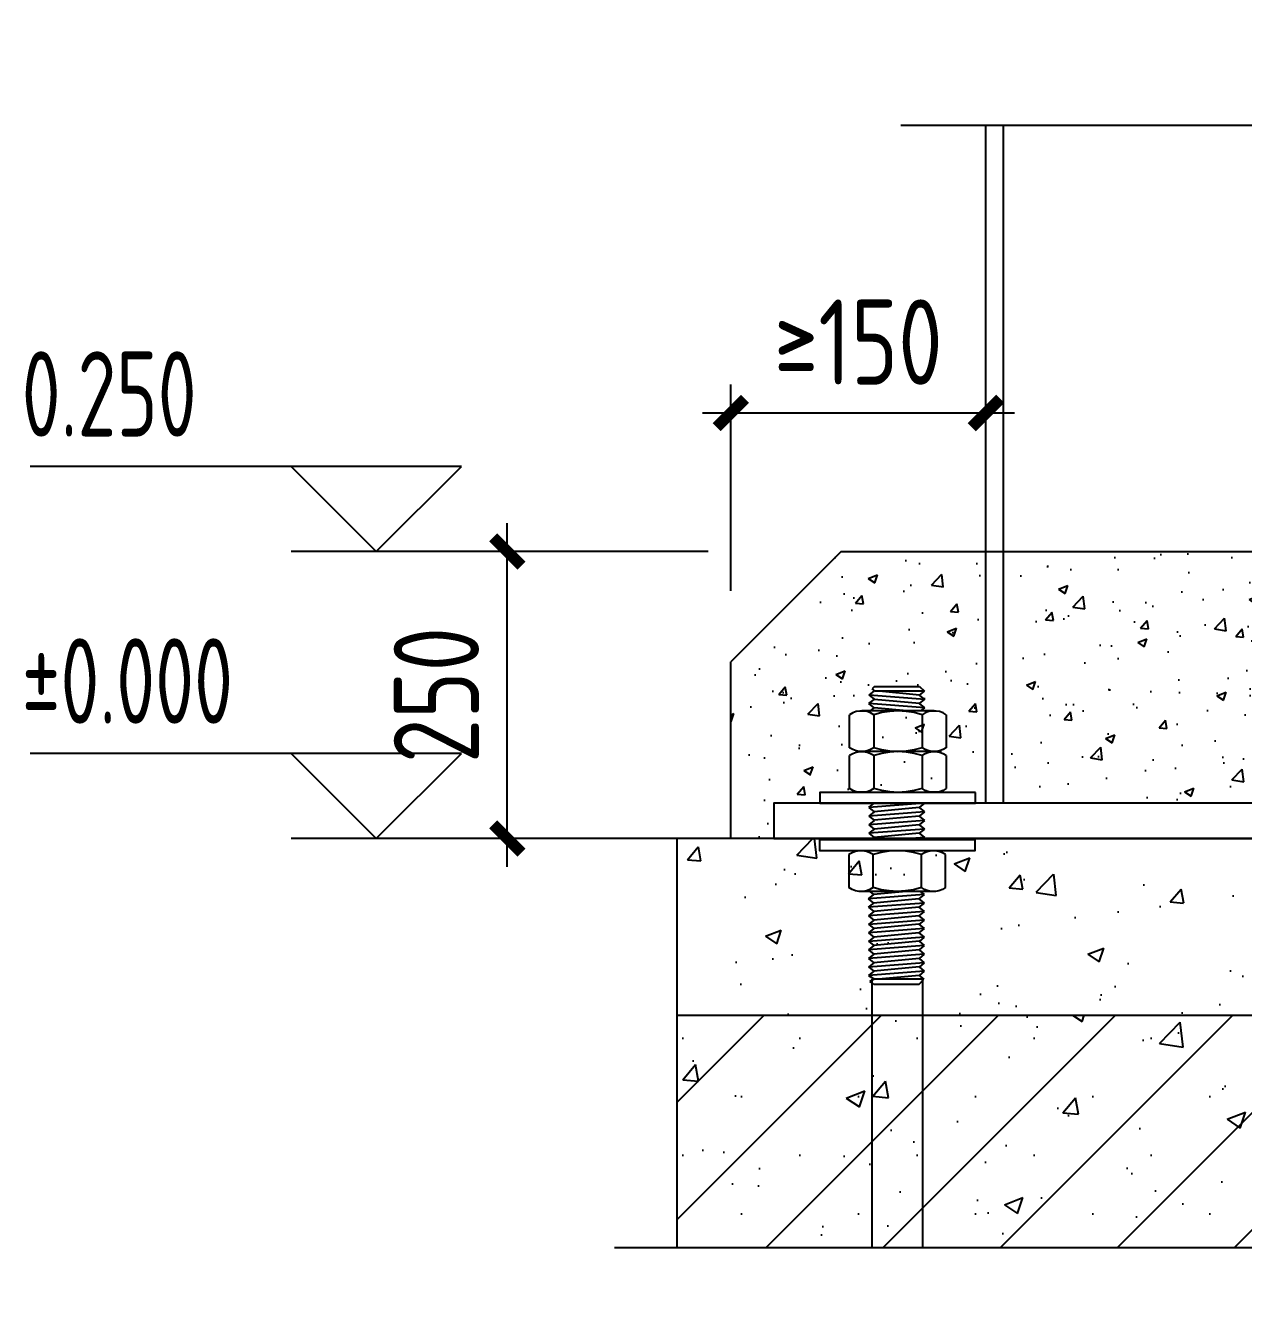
# Model space of a CAD drawing. Extents: x -89996 to 1006241, y -2176 to 440573.
# Drawn here: x 472307 to 478738, y 98270 to 105078 of the extents above; entities that cross this region are included whole.
import ezdxf

# ---------------------------------------------------------------- set-up
doc = ezdxf.new("R2010")
doc.units = 0
doc.header["$LTSCALE"] = 1000
doc.header["$MEASUREMENT"] = 0
for name, color, linetype in [('AXIS_DIM', 3, 'Continuous'), ('DIM_ELEV', 3, 'Continuous'), ('DIM_SYMB', 3, 'Continuous'), ('PUB_TEXT', 7, 'Continuous'), ('构造线', 7, 'Continuous'), ('细实线', 6, 'Continuous')]:
    doc.layers.add(name, color=color, linetype=linetype)
doc.styles.add('TSSD_Dimension', font='Tssdeng.shx', dxfattribs={"width": 0.8, "bigfont": 'hztxt.shx'})
doc.dimstyles.new('TSSD_100_150', dxfattribs={"dimtxt": 450, "dimasz": 150, "dimexe": 150, "dimexo": 375, "dimgap": 150, "dimtad": 1, "dimdec": 0, "dimzin": 0, "dimdsep": 46, "dimtxsty": 'TSSD_Dimension', "dimblk": 'ARCHTICK', "dimcen": 0, "dimdle": 150, "dimclrt": 7, "dimadec": 0, "dimazin": 0, "dimtfac": 1, "dimtdec": 0, "dimtix": 1, "dimtmove": 2, "dimatfit": 3, "dimfxl": 0, "dimtolj": 1, "dimtzin": 0, "dimarcsym": 0})

# ---------------------------------------------------------------- blocks, each defined once
blk = doc.blocks.new('_ArchTick')
at = {"color": 0, "linetype": 'ByBlock', "const_width": 0.4}
blk.add_lwpolyline([(-0.5, -0.5), (0.5, 0.5)], dxfattribs=at)
blk = doc.blocks.new('*D314')
at = {"layer": 'AXIS_DIM', "color": 0, "lineweight": -2, "transparency": 16777216}
for p, q in [((474850.6, 100633.6), (474850.6, 102450.1)), ((475911, 102300.1), (474700.6, 102300.1)), ((475884.4, 100783.6), (474700.6, 100783.6))]:
    blk.add_line(p, q, dxfattribs=at)
at = {"layer": 'Defpoints', "color": 0, "transparency": 16777216}
for p in [(474850.6, 102300.1), (476286, 102300.1), (476259.4, 100783.6)]:
    blk.add_point(p, dxfattribs=at)
at = {"layer": 'AXIS_DIM', "color": 0, "lineweight": -2, "transparency": 16777216, "xscale": 150, "yscale": 150, "zscale": 150}
for p, rotation in [((474850.6, 102300.1), 90), ((474850.6, 100783.6), 270)]:
    blk.add_blockref('_ArchTick', p, dxfattribs=dict(at, rotation=rotation))
at = {"layer": 'AXIS_DIM', "color": 7, "transparency": 16777216, "insert": (474475.6, 101541.9), "char_height": 450, "attachment_point": 5, "rotation": 90, "style": 'TSSD_Dimension'}
blk.add_mtext('\\A1;250', dxfattribs=at)
blk = doc.blocks.new('*D317')
at = {"layer": 'AXIS_DIM', "color": 0, "lineweight": -2, "transparency": 16777216}
for p, q in [((476031.2, 102091.9), (476031.2, 103181.8)), ((477379.3, 102405.1), (477379.3, 103181.8)), ((477529.3, 103031.8), (475881.2, 103031.8))]:
    blk.add_line(p, q, dxfattribs=at)
at = {"layer": 'Defpoints', "color": 0, "transparency": 16777216}
for p in [(476031.2, 103031.8), (477379.3, 102030.1), (476031.2, 101716.9)]:
    blk.add_point(p, dxfattribs=at)
at = {"layer": 'AXIS_DIM', "color": 0, "lineweight": -2, "transparency": 16777216, "xscale": 150, "yscale": 150, "zscale": 150, "rotation": 180}
blk.add_blockref('_ArchTick', (476031.2, 103031.8), dxfattribs=at)
at = {"layer": 'AXIS_DIM', "color": 0, "lineweight": -2, "transparency": 16777216, "xscale": 150, "yscale": 150, "zscale": 150}
blk.add_blockref('_ArchTick', (477379.3, 103031.8), dxfattribs=at)
at = {"layer": 'AXIS_DIM', "color": 7, "transparency": 16777216, "insert": (476705.2, 103406.8), "char_height": 450, "attachment_point": 5, "style": 'TSSD_Dimension'}
blk.add_mtext('\\A1;≥150', dxfattribs=at)

msp = doc.modelspace()

# ---------------------------------------------------------------- hatches: boundary and pattern name
h = msp.add_hatch()
h.set_pattern_fill('混凝土', color=256, scale=69.993, style=0)
h.set_pattern_definition([(50, (332109.54, 162848.16), (502.0319, -43.9221), [52.4947, -577.4422]), (355, (332109.54, 162848.16), (-97.1162, 526.4818), [41.9958, -461.9538]), (100.4514, (332151.4, 162844.5), (404.916, 482.5594), [44.6137, -490.7504]), (46.1842, (332109.54, 162988.15), (746.994, -115.8517), [78.742, -866.1634]), (96.6356, (332171.8, 162978.5), (654.1985, 681.8143), [66.9205, -736.1255]), (351.1842, (332109.54, 162988.15), (654.198, 681.815), [62.9937, -692.9307]), (21, (332179.54, 162953.15), (417.7932, -281.805), [52.4947, -577.4422]), (326, (332179.54, 162953.15), (170.3037, 507.5543), [41.9958, -461.9538]), (71.4514, (332214.35, 162929.67), (588.097, 225.7488), [44.6137, -490.7504]), (37.5, (332109.54, 162848.16), (8.51105, 233.0024), [0, -456.35436, 0, -468.9531, 0, -463.7036]), (7.5, (332109.54, 162848.16), (184.13026, 276.0606), [0, -267.37326, 0, -445.8554, 0, -176.73232]), (327.5, (331953.46, 162848.16), (373.63834, -15.78683), [0, -174.9825, 0, -545.9454, 0, -724.42755]), (317.5, (331883.47, 162848.16), (408.1895, 70.0665), [0, -227.47725, 0, -362.56374, 0, -514.44855])])
h.paths.add_polyline_path([(477379.27, 102300.13), (476614.51, 102300.13), (476031.23, 101716.85), (476031.23, 100783.61), (476259.38, 100783.61), (476259.38, 100970.26), (476501.43, 100970.26), (476501.43, 101027.38), (476704.08, 101027.38), (476675.65, 101038), (476658.93, 101047.93), (476658.93, 101221.98), (476684.15, 101236.96), (476715.2, 101242.57), (476684.15, 101248.18), (476658.93, 101263.16), (476658.93, 101437.21), (476684.15, 101452.2), (476722.74, 101459.17), (476730.06, 101457.85), (476768.6, 101457.85), (476788.86, 101474.22), (476760.8, 101496.89), (476761.41, 101496.84), (476789.77, 101519.76), (476762.99, 101541.4), (476762.25, 101541.45), (476790.31, 101564.13), (476777.77, 101574.26), (476790.31, 101586.8), (477028.95, 101586.8), (477054.03, 101561.72), (477028.95, 101541.45), (477057.01, 101518.78), (477056.39, 101518.83), (477028.37, 101496.18), (477055.55, 101474.22), (477035.29, 101457.85), (477112.95, 101457.85), (477144.23, 101452.2), (477169.45, 101437.21), (477169.45, 101263.16), (477144.23, 101248.18), (477105.63, 101241.21), (477095.91, 101242.97), (477115.36, 101242.97), (477134.5, 101246.42), (477152.72, 101253.23), (477169.45, 101263.16), (477169.45, 101437.21), (477152.72, 101447.15), (477134.5, 101453.95), (477115.36, 101457.41), (477095.91, 101457.41), (477076.77, 101453.95), (477058.54, 101447.15), (477041.82, 101437.21), (477000.09, 101448.63), (476957.39, 101455.54), (476914.19, 101457.85), (476914.19, 101457.85), (476870.99, 101455.54), (476828.28, 101448.63), (476786.56, 101437.21), (476786.56, 101263.16), (476786.55, 101263.16), (476761.33, 101248.18), (476730.29, 101242.57), (476761.34, 101236.96), (476786.56, 101221.98), (476786.56, 101221.98), (476786.56, 101047.93), (476828.28, 101036.51), (476870.99, 101029.61), (476912.65, 101027.38), (477323.87, 101027.38), (477323.87, 100970.26), (477379.27, 100970.26)])
h.paths.add_polyline_path([(479479.06, 102300.13), (477472.59, 102300.13), (477472.59, 100970.26), (479067.84, 100970.26), (479067.84, 101027.38), (479270.49, 101027.38), (479242.06, 101038), (479225.34, 101047.93), (479225.34, 101221.98), (479250.56, 101236.96), (479281.61, 101242.57), (479250.56, 101248.18), (479225.34, 101263.16), (479225.34, 101437.21), (479250.56, 101452.2), (479289.15, 101459.17), (479296.47, 101457.85), (479335.01, 101457.85), (479355.27, 101474.22), (479327.21, 101496.89), (479327.82, 101496.84), (479356.18, 101519.76), (479329.4, 101541.4), (479328.66, 101541.45), (479356.72, 101564.13), (479344.18, 101574.26), (479356.72, 101586.8), (479479.06, 101586.8)])
h.paths.add_polyline_path([(479479.06, 102300.13), (479479.06, 101586.8), (479595.36, 101586.8), (479620.44, 101561.72), (479595.36, 101541.45), (479623.42, 101518.78), (479622.8, 101518.83), (479594.78, 101496.18), (479621.96, 101474.22), (479601.7, 101457.85), (479679.36, 101457.85), (479710.64, 101452.2), (479735.86, 101437.21), (479735.86, 101263.16), (479710.64, 101248.18), (479672.04, 101241.21), (479664.27, 101242.61), (479482.14, 101242.61), (479479.06, 101242.45), (479479.06, 101027.38), (479890.28, 101027.38), (479890.28, 100970.26), (481485.52, 100970.26), (481485.52, 102300.13)])
h.paths.add_polyline_path([(479608.23, 101047.93), (479608.23, 101047.93), (479608.23, 101047.93)], flags=16)
h.paths.add_polyline_path([(479735.86, 101221.98), (479735.86, 101047.93), (479710.64, 101032.95), (479672.04, 101025.98), (479662.32, 101027.73), (479681.77, 101027.73), (479700.91, 101031.19), (479719.13, 101038), (479735.86, 101047.93), (479735.86, 101221.98), (479719.13, 101231.92), (479700.91, 101238.72), (479672.04, 101243.94), (479633.45, 101236.96), (479624.95, 101231.92), (479643.18, 101238.72), (479672.04, 101243.94), (479710.64, 101236.96)], flags=16)
h.paths.add_polyline_path([(482343.6, 102300.13), (481578.85, 102300.13), (481578.85, 100970.26), (481634.25, 100970.26), (481634.25, 101027.38), (481833.81, 101027.38), (481805.39, 101038), (481788.66, 101047.93), (481788.66, 101221.98), (481813.88, 101236.96), (481844.93, 101242.57), (481813.88, 101248.18), (481788.66, 101263.16), (481788.66, 101437.21), (481813.88, 101452.2), (481852.48, 101459.17), (481859.79, 101457.85), (481922.82, 101457.85), (481902.56, 101474.22), (481929.74, 101496.18), (481901.72, 101518.83), (481901.1, 101518.78), (481929.16, 101541.45), (481904, 101561.79), (481904.15, 101561.79), (481929.16, 101586.8), (482167.8, 101586.8), (482180.34, 101574.26), (482167.8, 101564.13), (482195.86, 101541.45), (482195.12, 101541.4), (482168.34, 101519.76), (482196.7, 101496.84), (482197.31, 101496.89), (482169.25, 101474.22), (482189.51, 101457.85), (482242.69, 101457.85), (482273.96, 101452.2), (482299.18, 101437.21), (482299.18, 101263.16), (482273.96, 101248.18), (482235.37, 101241.21), (482227.6, 101242.61), (482045.47, 101242.61), (482043.92, 101242.53), (482043.92, 101242.61), (482043.15, 101242.57), (482043.92, 101242.53), (482043.92, 101242.61), (482043.92, 101242.61), (482045.47, 101242.61), (482087.12, 101244.84), (482129.83, 101251.75), (482171.56, 101263.16), (482171.56, 101437.21), (482129.83, 101448.63), (482087.12, 101455.54), (482043.92, 101457.85), (482043.92, 101457.85), (482000.72, 101455.54), (481958.02, 101448.63), (481916.29, 101437.21), (481916.29, 101263.16), (481958.02, 101251.75), (482000.72, 101244.84), (482042.38, 101242.61), (482043.92, 101242.61), (482043.92, 101242.61), (482043.93, 101242.53), (482044.69, 101242.57), (482043.93, 101242.61), (482043.92, 101242.53), (482043.15, 101242.57), (482000.72, 101240.3), (481958.02, 101233.4), (481916.29, 101221.98), (481916.29, 101047.93), (481958.02, 101036.51), (482000.72, 101029.61), (482042.38, 101027.38), (482456.69, 101027.38), (482456.69, 100970.26), (482698.73, 100970.26), (482698.73, 100783.61), (482926.88, 100783.61), (482926.88, 101716.85)])
at = {"layer": '构造线'}
h = msp.add_hatch(dxfattribs=at)
h.set_pattern_fill('AR-CONC', color=256, scale=4.6662, style=0)
h.set_pattern_definition([(50, (392675.2, 29880), (850.11, -74.375), [88.891, -977.802]), (355, (392675.2, 29880), (-164.45, 891.5085), [71.113, -782.242]), (100.451, (392746.05, 29873.8), (685.663, 817.1295), [75.546, -831.0036]), (46.1842, (392675.2, 30117), (1264.909, -196.178), [133.337, -1466.703]), (96.6356, (392780.6, 30100.7), (1107.776, 1154.537), [113.319, -1246.505]), (351.184, (392675.2, 30117), (1107.777, 1154.535), [106.67, -1173.363]), (21, (392793.7, 30057.8), (707.4654, -477.1914), [88.891, -977.802]), (326, (392793.7, 30057.8), (288.3806, 859.458), [71.113, -782.242]), (71.4514, (392852.7, 30018), (995.844, 382.2684), [75.546, -831.0036]), (37.5, (392675.2, 29880), (14.41204, 394.5507), [0, -772.76, 0, -794.094, 0, -785.2048]), (7.5, (392675.2, 29880), (311.7939, 467.4626), [0, -452.752, 0, -754.9818, 0, -299.2667]), (327.5, (392410.9, 29880), (632.6928, -26.7315), [0, -296.3037, 0, -924.4675, 0, -1226.6973]), (317.5, (392292.4, 29880), (691.2004, 118.645), [0, -385.1948, 0, -613.9413, 0, -871.133])])
h.paths.add_polyline_path([(478885.97, 99850.37), (478885.97, 100783.61), (475746.1, 100783.61), (475746.1, 99850.37)])
h.paths.add_polyline_path([(480072.14, 100783.61), (480072.14, 99850.37), (483212.02, 99850.37), (483212.02, 100783.61)])
at = {"layer": '细实线'}
h = msp.add_hatch(dxfattribs=at)
h.set_pattern_fill('SACNCR', color=256, scale=4666.2, style=0)
h.set_pattern_definition([(45, (538880.6, 196548.9), (-309.3283, 309.3283), []), (45, (539189.9, 196548.9), (-309.3283, 309.3283), [0, -437.4562])])
h.paths.add_polyline_path([(480072.14, 99850.37), (480072.14, 99383.75), (478885.97, 99383.75), (478885.97, 99850.37), (475746.1, 99850.37), (475746.1, 98623.15), (479233.3, 98623.15), (479326.62, 98955.3), (479659.38, 98270.24), (479752.7, 98623.15), (483212.02, 98623.15), (483212.02, 99850.37)])
h = msp.add_hatch(dxfattribs=at)
h.set_pattern_fill('混凝土', color=256, scale=139.986, style=0)
h.set_pattern_definition([(50, (538880.6, 196548.9), (1004.064, -87.844), [104.9895, -1154.8845]), (355, (538880.6, 196548.9), (-194.232, 1052.964), [83.992, -923.908]), (100.4514, (538964.3, 196541.6), (809.832, 965.119), [89.227, -981.501]), (46.1842, (538880.6, 196828.9), (1493.988, -231.703), [157.484, -1732.327]), (96.6356, (539005.1, 196809.6), (1308.397, 1363.629), [133.841, -1472.25]), (351.1842, (538880.6, 196828.9), (1308.396, 1363.63), [125.987, -1385.861]), (21, (539020.6, 196758.9), (835.5863, -563.61), [104.9895, -1154.8845]), (326, (539020.6, 196758.9), (340.607, 1015.1085), [83.992, -923.908]), (71.4514, (539090.2, 196711.9), (1176.194, 451.4975), [89.227, -981.501]), (37.5, (538880.58, 196548.92), (17.0221, 466.0048), [0, -912.7087, 0, -937.9062, 0, -927.4072]), (7.5, (538880.6, 196548.9), (368.2605, 552.1212), [0, -534.7465, 0, -891.7108, 0, -353.4646]), (327.5, (538568.4, 196548.92), (747.2767, -31.5737), [0, -349.965, 0, -1091.8908, 0, -1448.855]), (317.5, (538428.4, 196548.9), (816.379, 140.133), [0, -454.9545, 0, -725.1275, 0, -1028.897])])
h.paths.add_polyline_path([(480072.14, 99850.37), (480072.14, 99383.75), (478885.97, 99383.75), (478885.97, 99850.37), (475746.1, 99850.37), (475746.1, 98623.15), (479233.3, 98623.15), (479326.62, 98955.3), (479659.38, 98270.24), (479752.7, 98623.15), (483212.02, 98623.15), (483212.02, 99850.37)])

# ---------------------------------------------------------------- linework, layer by layer
for p, q in [((476614.51, 102300.13, 13636.33), (482343.6, 102300.13, 13636.33)), ((476031.23, 100783.61, 13636.33), (476031.23, 101716.85, 13636.33))]:
    msp.add_line(p, q)
at = {"layer": 'DIM_ELEV'}
for p, q in [((474608.34, 102750.08, 13636.33), (472330.06, 102750.08, 13636.33)), ((474158.38, 102300.13, 13636.33), (473708.43, 102750.08, 13636.33)), ((474158.38, 102300.13, 13636.33), (474608.34, 102750.08, 13636.33)), ((474850.58, 102300.13, 13636.33), (473708.43, 102300.13, 13636.33)), ((474608.34, 101233.57, 13636.33), (472330.06, 101233.57, 13636.33)), ((474158.38, 100783.61, 13636.33), (473708.43, 101233.57, 13636.33)), ((474158.38, 100783.61, 13636.33), (474608.34, 101233.57, 13636.33)), ((474850.58, 100783.61, 13636.33), (473708.43, 100783.61, 13636.33))]:
    msp.add_line(p, q, dxfattribs=at)
at = {"layer": 'DIM_SYMB'}
msp.add_lwpolyline([(476929.31, 104552.91), (479197.83, 104552.91), (479388.9, 105077.86), (479574.02, 104027.96), (479760.28, 104552.91), (482028.8, 104552.91)], dxfattribs=at)
at = {"layer": '构造线', "color": 4}
for p, q in [((477379.27, 100970.26, 13636.33), (477379.27, 104552.91, 13636.33)), ((477472.59, 100970.26, 13636.33), (477472.59, 104552.91, 13636.33))]:
    msp.add_line(p, q, dxfattribs=at)
at = {"layer": '构造线', "color": 6}
msp.add_line((475746.1, 99850.37, 13636.33), (475746.1, 98623.15, 13636.33), dxfattribs=at)
at = {"layer": '构造线', "color": 4, "elevation": 13636.33}
msp.add_lwpolyline([(476259.38, 100783.61), (482698.73, 100783.61), (482698.73, 100970.26), (476259.38, 100970.26)], close=True, dxfattribs=at)
at = {"layer": '构造线', "color": 6, "elevation": 13636.33}
msp.add_lwpolyline([(480072.14, 99850.37), (483212.02, 99850.37), (483212.02, 100783.61), (475746.1, 100783.61), (475746.1, 99850.37), (478885.97, 99850.37)], dxfattribs=at)
at = {"layer": '细实线'}
for p, q in [((476614.51, 102300.13, 13636.33), (476031.23, 101716.85, 13636.33)), ((475416.69, 98623.15, 13636.33), (479233.3, 98623.15, 13636.33)), ((475416.69, 98623.15, 13636.33), (479233.3, 98623.15, 13636.33))]:
    msp.add_line(p, q, dxfattribs=at)
at = {"layer": '细实线', "color": 0}
for p, q in [((476790.31, 101586.8, 13636.33), (476777.77, 101574.26, 13636.33)), ((476793.2, 101561.79, 13636.33), (476777.77, 101574.26, 13636.33)), ((476790.31, 101586.8, 13636.33), (477028.95, 101586.8, 13636.33)), ((477028.95, 101586.8, 13636.33), (477054.03, 101561.72, 13636.33)), ((476760.8, 101496.35, 13636.33), (476788.86, 101519.02, 13636.33)), ((476762.25, 101541.45, 13636.33), (476790.31, 101564.13, 13636.33)), ((476790.31, 101519.32, 13636.33), (476762.25, 101542, 13636.33)), ((477057.01, 101518.78, 13636.33), (476762.25, 101541.45, 13636.33)), ((477027.49, 101496.35, 13636.33), (476788.86, 101519.02, 13636.33)), ((477053.96, 101561.79, 13636.33), (476793.2, 101561.79, 13636.33)), ((477028.95, 101541.45, 13636.33), (476814.91, 101561.79, 13636.33)), ((477028.95, 101541.45, 13636.33), (477054.03, 101561.72, 13636.33)), ((477057.01, 101518.78, 13636.33), (477028.95, 101541.45, 13636.33)), ((477028.95, 101496.65, 13636.33), (477057.01, 101519.32, 13636.33)), ((476675.65, 101447.15, 13636.33), (476658.93, 101437.21, 13636.33)), ((476658.93, 101263.16, 13636.33), (476658.93, 101437.21, 13636.33)), ((476693.87, 101453.95, 13636.33), (476675.65, 101447.15, 13636.33)), ((476713.02, 101457.41, 13636.33), (476693.87, 101453.95, 13636.33)), ((476732.47, 101457.41, 13636.33), (476713.02, 101457.41, 13636.33)), ((477105.64, 101457.85, 13636.33), (476722.74, 101457.85, 13636.33)), ((476751.61, 101453.95, 13636.33), (476732.47, 101457.41, 13636.33)), ((476769.83, 101447.15, 13636.33), (476751.61, 101453.95, 13636.33)), ((477055.55, 101474.22, 13636.33), (476760.8, 101496.89, 13636.33)), ((476788.86, 101474.22, 13636.33), (476760.8, 101496.89, 13636.33)), ((476768.6, 101457.85, 13636.33), (476788.86, 101474.22, 13636.33)), ((476786.56, 101437.21, 13636.33), (476769.83, 101447.15, 13636.33)), ((476828.28, 101448.63, 13636.33), (476786.56, 101437.21, 13636.33)), ((476786.56, 101437.21, 13636.33), (476786.56, 101263.16, 13636.33)), ((476961.16, 101457.85, 13636.33), (476788.86, 101474.22, 13636.33)), ((476870.99, 101455.54, 13636.33), (476828.28, 101448.63, 13636.33)), ((476914.19, 101457.85, 13636.33), (476870.99, 101455.54, 13636.33)), ((476957.39, 101455.54, 13636.33), (476914.19, 101457.85, 13636.33)), ((477000.09, 101448.63, 13636.33), (476957.39, 101455.54, 13636.33)), ((477041.82, 101437.21, 13636.33), (477000.09, 101448.63, 13636.33)), ((477055.55, 101474.22, 13636.33), (477027.49, 101496.89, 13636.33)), ((477035.29, 101457.85, 13636.33), (477055.55, 101474.22, 13636.33)), ((477058.54, 101447.15, 13636.33), (477041.82, 101437.21, 13636.33)), ((477041.82, 101437.21, 13636.33), (477041.82, 101263.16, 13636.33)), ((477076.77, 101453.95, 13636.33), (477058.54, 101447.15, 13636.33)), ((477095.91, 101457.41, 13636.33), (477076.77, 101453.95, 13636.33)), ((477115.36, 101457.41, 13636.33), (477095.91, 101457.41, 13636.33)), ((477134.5, 101453.95, 13636.33), (477115.36, 101457.41, 13636.33)), ((477152.72, 101447.15, 13636.33), (477134.5, 101453.95, 13636.33)), ((477169.45, 101437.21, 13636.33), (477152.72, 101447.15, 13636.33)), ((477169.45, 101437.21, 13636.33), (477169.45, 101263.16, 13636.33)), ((476675.65, 101253.23, 13636.33), (476658.93, 101263.16, 13636.33)), ((476675.65, 101231.92, 13636.33), (476658.93, 101221.98, 13636.33)), ((476693.87, 101246.42, 13636.33), (476675.65, 101253.23, 13636.33)), ((476693.87, 101238.72, 13636.33), (476675.65, 101231.92, 13636.33)), ((476713.02, 101242.97, 13636.33), (476693.87, 101246.42, 13636.33)), ((476713.02, 101242.18, 13636.33), (476693.87, 101238.72, 13636.33)), ((476732.47, 101242.97, 13636.33), (476713.02, 101242.97, 13636.33)), ((476732.47, 101242.18, 13636.33), (476713.02, 101242.18, 13636.33)), ((477105.64, 101242.61, 13636.33), (476722.74, 101242.61, 13636.33)), ((476751.61, 101246.42, 13636.33), (476732.47, 101242.97, 13636.33)), ((476751.61, 101238.72, 13636.33), (476732.47, 101242.18, 13636.33)), ((476769.83, 101253.23, 13636.33), (476751.61, 101246.42, 13636.33)), ((476769.83, 101231.92, 13636.33), (476751.61, 101238.72, 13636.33)), ((476786.55, 101263.16, 13636.33), (476769.83, 101253.23, 13636.33)), ((476786.56, 101221.98, 13636.33), (476769.83, 101231.92, 13636.33)), ((476828.28, 101251.75, 13636.33), (476786.55, 101263.16, 13636.33)), ((476828.28, 101233.4, 13636.33), (476786.56, 101221.98, 13636.33)), ((476870.99, 101244.84, 13636.33), (476828.28, 101251.75, 13636.33)), ((476870.99, 101240.3, 13636.33), (476828.28, 101233.4, 13636.33)), ((476914.19, 101242.53, 13636.33), (476870.99, 101244.84, 13636.33)), ((476914.19, 101242.61, 13636.33), (476870.99, 101240.3, 13636.33)), ((476957.39, 101244.84, 13636.33), (476914.19, 101242.53, 13636.33)), ((476957.39, 101240.3, 13636.33), (476914.19, 101242.61, 13636.33)), ((477000.09, 101251.75, 13636.33), (476957.39, 101244.84, 13636.33)), ((477000.09, 101233.4, 13636.33), (476957.39, 101240.3, 13636.33)), ((477041.82, 101263.16, 13636.33), (477000.09, 101251.75, 13636.33)), ((477041.82, 101221.98, 13636.33), (477000.09, 101233.4, 13636.33)), ((477058.54, 101253.23, 13636.33), (477041.82, 101263.16, 13636.33)), ((477058.54, 101231.92, 13636.33), (477041.82, 101221.98, 13636.33)), ((477076.77, 101246.42, 13636.33), (477058.54, 101253.23, 13636.33)), ((477076.77, 101238.72, 13636.33), (477058.54, 101231.92, 13636.33)), ((477095.91, 101242.97, 13636.33), (477076.77, 101246.42, 13636.33)), ((477095.91, 101242.18, 13636.33), (477076.77, 101238.72, 13636.33)), ((477115.36, 101242.97, 13636.33), (477095.91, 101242.97, 13636.33)), ((477115.36, 101242.18, 13636.33), (477095.91, 101242.18, 13636.33)), ((477134.5, 101246.42, 13636.33), (477115.36, 101242.97, 13636.33)), ((477134.5, 101238.72, 13636.33), (477115.36, 101242.18, 13636.33)), ((477152.72, 101253.23, 13636.33), (477134.5, 101246.42, 13636.33)), ((477152.72, 101231.92, 13636.33), (477134.5, 101238.72, 13636.33)), ((477169.45, 101263.16, 13636.33), (477152.72, 101253.23, 13636.33)), ((477169.45, 101221.98, 13636.33), (477152.72, 101231.92, 13636.33)), ((476658.93, 101047.93, 13636.33), (476658.93, 101221.98, 13636.33)), ((476786.56, 101221.98, 13636.33), (476786.56, 101047.93, 13636.33)), ((477041.82, 101221.98, 13636.33), (477041.82, 101047.93, 13636.33)), ((477169.45, 101221.98, 13636.33), (477169.45, 101047.93, 13636.33)), ((476675.65, 101038, 13636.33), (476658.93, 101047.93, 13636.33)), ((476693.87, 101031.19, 13636.33), (476675.65, 101038, 13636.33)), ((476713.02, 101027.73, 13636.33), (476693.87, 101031.19, 13636.33)), ((476732.47, 101027.73, 13636.33), (476713.02, 101027.73, 13636.33)), ((476751.61, 101031.19, 13636.33), (476732.47, 101027.73, 13636.33)), ((476769.83, 101038, 13636.33), (476751.61, 101031.19, 13636.33)), ((476786.55, 101047.93, 13636.33), (476769.83, 101038, 13636.33)), ((476828.28, 101036.51, 13636.33), (476786.55, 101047.93, 13636.33)), ((476870.99, 101029.61, 13636.33), (476828.28, 101036.51, 13636.33)), ((476914.19, 101027.3, 13636.33), (476870.99, 101029.61, 13636.33)), ((476957.39, 101029.61, 13636.33), (476914.19, 101027.3, 13636.33)), ((477000.09, 101036.51, 13636.33), (476957.39, 101029.61, 13636.33)), ((477041.82, 101047.93, 13636.33), (477000.09, 101036.51, 13636.33)), ((477058.54, 101038, 13636.33), (477041.82, 101047.93, 13636.33)), ((477076.77, 101031.19, 13636.33), (477058.54, 101038, 13636.33)), ((477095.91, 101027.73, 13636.33), (477076.77, 101031.19, 13636.33)), ((477115.36, 101027.73, 13636.33), (477095.91, 101027.73, 13636.33)), ((477134.5, 101031.19, 13636.33), (477115.36, 101027.73, 13636.33)), ((477152.72, 101038, 13636.33), (477134.5, 101031.19, 13636.33)), ((477169.45, 101047.93, 13636.33), (477152.72, 101038, 13636.33)), ((476787.5, 100969.91, 13636.33), (476759.44, 100947.23, 13636.33)), ((477054.94, 100969.96, 13636.33), (476760.18, 100947.29, 13636.33)), ((477054.94, 100969.96, 13636.33), (477026.88, 100947.29, 13636.33)), ((476760.18, 100947.84, 13636.33), (476788.24, 100925.16, 13636.33)), ((476788.24, 100925.16, 13636.33), (476760.18, 100902.49, 13636.33)), ((477054.94, 100924.62, 13636.33), (476760.18, 100901.94, 13636.33)), ((476760.18, 100902.49, 13636.33), (476788.24, 100879.81, 13636.33)), ((477026.88, 100947.84, 13636.33), (476788.24, 100925.16, 13636.33)), ((477026.88, 100902.49, 13636.33), (476788.24, 100879.81, 13636.33)), ((477026.88, 100947.84, 13636.33), (477054.94, 100925.16, 13636.33)), ((477054.94, 100924.62, 13636.33), (477026.88, 100901.94, 13636.33)), ((477026.88, 100901.94, 13636.33), (477054.94, 100879.27, 13636.33)), ((476788.24, 100879.27, 13636.33), (476760.18, 100856.6, 13636.33)), ((477054.94, 100878.73, 13636.33), (476760.18, 100856.05, 13636.33)), ((476760.18, 100856.6, 13636.33), (476788.24, 100833.92, 13636.33)), ((477054.94, 100833.92, 13636.33), (476760.18, 100811.25, 13636.33)), ((476788.24, 100833.92, 13636.33), (476760.18, 100811.25, 13636.33)), ((477026.88, 100856.6, 13636.33), (476788.24, 100833.92, 13636.33)), ((477054.94, 100878.73, 13636.33), (477026.88, 100856.05, 13636.33)), ((477026.88, 100856.6, 13636.33), (477054.94, 100833.92, 13636.33)), ((477054.94, 100833.92, 13636.33), (477026.88, 100811.25, 13636.33)), ((476760.18, 100811.79, 13636.33), (476788.24, 100789.12, 13636.33)), ((476788.24, 100789.12, 13636.33), (476773.78, 100777.43, 13636.33)), ((477026.88, 100811.79, 13636.33), (476788.24, 100789.12, 13636.33)), ((477054.94, 100789.66, 13636.33), (476895.89, 100777.43, 13636.33)), ((477026.88, 100811.79, 13636.33), (477054.94, 100789.12, 13636.33)), ((477054.94, 100789.66, 13636.33), (477039.8, 100777.43, 13636.33)), ((476672.19, 100708.71, 13636.33), (476655.47, 100698.77, 13636.33)), ((476655.47, 100698.77, 13636.33), (476655.47, 100524.72, 13636.33)), ((476690.41, 100715.51, 13636.33), (476672.19, 100708.71, 13636.33)), ((476709.55, 100718.97, 13636.33), (476690.41, 100715.51, 13636.33)), ((476709.55, 100718.97, 13636.33), (476690.41, 100715.51, 13636.33)), ((476729.01, 100718.97, 13636.33), (476709.55, 100718.97, 13636.33)), ((476729, 100718.97, 13636.33), (476709.55, 100718.97, 13636.33)), ((477102.17, 100719.41, 13636.33), (476719.27, 100719.41, 13636.33)), ((477102.18, 100719.41, 13636.33), (476719.28, 100719.41, 13636.33)), ((476748.15, 100715.51, 13636.33), (476729, 100718.97, 13636.33)), ((476748.15, 100715.51, 13636.33), (476729.01, 100718.97, 13636.33)), ((476766.37, 100708.71, 13636.33), (476748.15, 100715.51, 13636.33)), ((476783.09, 100698.77, 13636.33), (476766.37, 100708.71, 13636.33)), ((476824.82, 100710.19, 13636.33), (476783.09, 100698.77, 13636.33)), ((476783.09, 100524.72, 13636.33), (476783.09, 100698.77, 13636.33)), ((476788.24, 100720.31, 13636.33), (477026.88, 100720.31, 13636.33)), ((476867.52, 100717.1, 13636.33), (476824.82, 100710.19, 13636.33)), ((476996.63, 100710.19, 13636.33), (476953.92, 100717.1, 13636.33)), ((477038.36, 100698.77, 13636.33), (476996.63, 100710.19, 13636.33)), ((477055.08, 100708.71, 13636.33), (477038.36, 100698.77, 13636.33)), ((477038.36, 100524.72, 13636.33), (477038.36, 100698.77, 13636.33)), ((477073.3, 100715.51, 13636.33), (477055.08, 100708.71, 13636.33)), ((477092.45, 100718.97, 13636.33), (477073.3, 100715.51, 13636.33)), ((477092.44, 100718.97, 13636.33), (477073.3, 100715.51, 13636.33)), ((477111.9, 100718.97, 13636.33), (477092.44, 100718.97, 13636.33)), ((477111.9, 100718.97, 13636.33), (477092.45, 100718.97, 13636.33)), ((477131.04, 100715.51, 13636.33), (477111.9, 100718.97, 13636.33)), ((477131.04, 100715.51, 13636.33), (477111.9, 100718.97, 13636.33)), ((477149.26, 100708.71, 13636.33), (477131.04, 100715.51, 13636.33)), ((477165.98, 100698.77, 13636.33), (477149.26, 100708.71, 13636.33)), ((477165.98, 100524.72, 13636.33), (477165.98, 100698.77, 13636.33)), ((476672.19, 100514.79, 13636.33), (476655.47, 100524.72, 13636.33)), ((476690.41, 100507.98, 13636.33), (476672.19, 100514.79, 13636.33)), ((476709.55, 100504.53, 13636.33), (476690.41, 100507.98, 13636.33)), ((476729.01, 100504.53, 13636.33), (476709.55, 100504.53, 13636.33)), ((477102.18, 100504.09, 13636.33), (476719.28, 100504.09, 13636.33)), ((476748.15, 100507.98, 13636.33), (476729.01, 100504.53, 13636.33)), ((476766.37, 100514.79, 13636.33), (476748.15, 100507.98, 13636.33)), ((477052.09, 100487.72, 13636.33), (476757.33, 100465.05, 13636.33)), ((476785.39, 100487.72, 13636.33), (476757.33, 100465.05, 13636.33)), ((476765.13, 100504.09, 13636.33), (476785.39, 100487.72, 13636.33)), ((476783.09, 100524.72, 13636.33), (476766.37, 100514.79, 13636.33)), ((476824.82, 100513.31, 13636.33), (476783.09, 100524.72, 13636.33)), ((476957.69, 100504.09, 13636.33), (476785.39, 100487.72, 13636.33)), ((476867.53, 100506.4, 13636.33), (476824.82, 100513.31, 13636.33)), ((476910.73, 100504.09, 13636.33), (476867.53, 100506.4, 13636.33)), ((476953.93, 100506.4, 13636.33), (476910.73, 100504.09, 13636.33)), ((476996.63, 100513.31, 13636.33), (476953.93, 100506.4, 13636.33)), ((477038.36, 100524.72, 13636.33), (476996.63, 100513.31, 13636.33)), ((477052.09, 100487.72, 13636.33), (477024.03, 100465.05, 13636.33)), ((477031.83, 100504.09, 13636.33), (477052.09, 100487.72, 13636.33)), ((477055.08, 100514.79, 13636.33), (477038.36, 100524.72, 13636.33)), ((477073.3, 100507.98, 13636.33), (477055.08, 100514.79, 13636.33)), ((477092.45, 100504.53, 13636.33), (477073.3, 100507.98, 13636.33)), ((477111.9, 100504.53, 13636.33), (477092.45, 100504.53, 13636.33)), ((477131.04, 100507.98, 13636.33), (477111.9, 100504.53, 13636.33)), ((477149.26, 100514.79, 13636.33), (477131.04, 100507.98, 13636.33)), ((477165.98, 100524.72, 13636.33), (477149.26, 100514.79, 13636.33)), ((476757.33, 100465.59, 13636.33), (476785.39, 100442.92, 13636.33)), ((476785.39, 100442.92, 13636.33), (476757.33, 100420.24, 13636.33)), ((477052.83, 100442.98, 13636.33), (476758.08, 100420.3, 13636.33)), ((476758.08, 100420.85, 13636.33), (476786.14, 100398.17, 13636.33)), ((477024.03, 100465.59, 13636.33), (476785.39, 100442.92, 13636.33)), ((477024.77, 100420.85, 13636.33), (476786.14, 100398.17, 13636.33)), ((477024.03, 100465.59, 13636.33), (477052.09, 100442.92, 13636.33)), ((477052.83, 100442.98, 13636.33), (477024.77, 100420.3, 13636.33)), ((477024.77, 100420.85, 13636.33), (477052.83, 100398.17, 13636.33)), ((476786.14, 100398.17, 13636.33), (476758.08, 100375.5, 13636.33)), ((477052.83, 100397.63, 13636.33), (476758.08, 100374.95, 13636.33)), ((476758.08, 100375.5, 13636.33), (476786.14, 100352.83, 13636.33)), ((477052.83, 100352.83, 13636.33), (476758.08, 100330.15, 13636.33)), ((476786.14, 100352.83, 13636.33), (476758.08, 100330.15, 13636.33)), ((477024.77, 100375.5, 13636.33), (476786.14, 100352.83, 13636.33)), ((477052.83, 100397.63, 13636.33), (477024.77, 100374.95, 13636.33)), ((477024.77, 100375.5, 13636.33), (477052.83, 100352.83, 13636.33)), ((477052.83, 100352.83, 13636.33), (477024.77, 100330.15, 13636.33)), ((476758.08, 100330.7, 13636.33), (476786.14, 100308.02, 13636.33)), ((477052.83, 100308.02, 13636.33), (476758.08, 100285.35, 13636.33)), ((476786.14, 100308.02, 13636.33), (476758.08, 100285.35, 13636.33)), ((476758.08, 100285.89, 13636.33), (476786.14, 100263.22, 13636.33)), ((477024.77, 100330.7, 13636.33), (476786.14, 100308.02, 13636.33)), ((477024.77, 100285.89, 13636.33), (476786.14, 100263.22, 13636.33)), ((477024.77, 100330.7, 13636.33), (477052.83, 100308.02, 13636.33)), ((477052.83, 100308.02, 13636.33), (477024.77, 100285.35, 13636.33)), ((477024.77, 100285.35, 13636.33), (477052.83, 100262.68, 13636.33)), ((476786.14, 100262.68, 13636.33), (476758.08, 100240, 13636.33)), ((477053.58, 100262.73, 13636.33), (476758.82, 100240.06, 13636.33)), ((476758.82, 100240.6, 13636.33), (476786.88, 100217.93, 13636.33)), ((477053.58, 100217.93, 13636.33), (476758.82, 100195.26, 13636.33)), ((476786.88, 100217.93, 13636.33), (476758.82, 100195.26, 13636.33)), ((477025.52, 100240.6, 13636.33), (476786.88, 100217.93, 13636.33)), ((477053.58, 100262.73, 13636.33), (477025.52, 100240.06, 13636.33)), ((477025.52, 100240.6, 13636.33), (477053.58, 100217.93, 13636.33)), ((477053.58, 100217.93, 13636.33), (477025.52, 100195.26, 13636.33)), ((476758.82, 100195.8, 13636.33), (476786.88, 100173.13, 13636.33)), ((476786.88, 100173.13, 13636.33), (476758.82, 100150.45, 13636.33)), ((477053.58, 100172.58, 13636.33), (476758.82, 100149.91, 13636.33)), ((476758.82, 100149.91, 13636.33), (476786.88, 100127.23, 13636.33)), ((477025.52, 100195.8, 13636.33), (476786.88, 100173.13, 13636.33)), ((477025.52, 100149.91, 13636.33), (476786.88, 100127.23, 13636.33)), ((477025.52, 100195.8, 13636.33), (477053.58, 100173.13, 13636.33)), ((477053.58, 100172.58, 13636.33), (477025.52, 100149.91, 13636.33)), ((477025.52, 100149.91, 13636.33), (477053.58, 100127.23, 13636.33)), ((477053.58, 100127.23, 13636.33), (476758.82, 100104.56, 13636.33)), ((476786.88, 100127.23, 13636.33), (476758.82, 100104.56, 13636.33)), ((476758.82, 100105.11, 13636.33), (476786.88, 100082.43, 13636.33)), ((477053.58, 100082.98, 13636.33), (476758.82, 100060.3, 13636.33)), ((476786.88, 100082.43, 13636.33), (476758.82, 100059.76, 13636.33)), ((477025.52, 100105.11, 13636.33), (476786.88, 100082.43, 13636.33)), ((477053.58, 100127.23, 13636.33), (477025.52, 100104.56, 13636.33)), ((477025.52, 100105.11, 13636.33), (477053.58, 100082.43, 13636.33)), ((477053.58, 100082.98, 13636.33), (477025.52, 100060.3, 13636.33)), ((476758.82, 100060.3, 13636.33), (476789.78, 100039.97, 13636.33)), ((476789.78, 100039.97, 13636.33), (476766.53, 100027.5, 13636.33)), ((476786.88, 100014.96, 13636.33), (476766.53, 100027.5, 13636.33)), ((476786.88, 100014.96, 13636.33), (477025.52, 100014.96, 13636.33)), ((477050.53, 100039.97, 13636.33), (476789.78, 100039.97, 13636.33)), ((477025.52, 100060.3, 13636.33), (476811.48, 100039.97, 13636.33)), ((477025.52, 100060.3, 13636.33), (477050.53, 100039.97, 13636.33)), ((477025.52, 100014.96, 13636.33), (477050.53, 100039.97, 13636.33))]:
    msp.add_line(p, q, dxfattribs=at)
at = {"layer": '细实线', "color": 4, "ltscale": 100}
for p, q in [((476776.14, 100039.82, 13636.33), (476776.14, 98623.15, 13636.33)), ((477044.08, 100039.82, 13636.33), (477044.08, 98623.15, 13636.33))]:
    msp.add_line(p, q, dxfattribs=at)
at = {"layer": '细实线', "color": 4, "elevation": 13636.33}
for points in [[(477323.87, 101027.38), (476501.43, 101027.38), (476501.43, 100970.26), (477323.87, 100970.26)], [(477321.76, 100777.43), (476499.32, 100777.43), (476499.32, 100720.31), (477321.76, 100720.31)]]:
    msp.add_lwpolyline(points, close=True, dxfattribs=at)

# ---------------------------------------------------------------- texts
at = {"layer": 'PUB_TEXT', "style": 'TSSD_Dimension', "width": 0.7}
for s, p in [('0.250', (472285.07, 102907.56, 13636.33)), ('%%p0.000', (472285.07, 101391.05, 13636.33))]:
    msp.add_text(s, height=450, dxfattribs=at).set_placement(p)

# ---------------------------------------------------------------- dimensions: what is measured, and where the dimension line sits
at = {"layer": 'AXIS_DIM'}
dim = msp.add_linear_dim(base=(476031.23, 103031.84, 13636.33), p1=(477379.27, 102030.12, 13636.33), p2=(476031.23, 101716.85, 13636.33), text='≥150', dimstyle='TSSD_100_150', dxfattribs=at)
dim.commit()
dim.dimension.update_dxf_attribs({"geometry": '*D317', "text_midpoint": (476705.25, 103406.84, 13636.33)})
dim = msp.add_linear_dim(base=(474850.58, 102300.13, 13636.33), p1=(476259.38, 100783.61, 13636.33), p2=(476285.96, 102300.13, 13636.33), angle=90, text='250', dimstyle='TSSD_100_150', dxfattribs=at)
dim.commit()
dim.dimension.update_dxf_attribs({"geometry": '*D314', "text_midpoint": (474475.58, 101541.87, 13636.33)})

doc.saveas('drawing.dxf')
